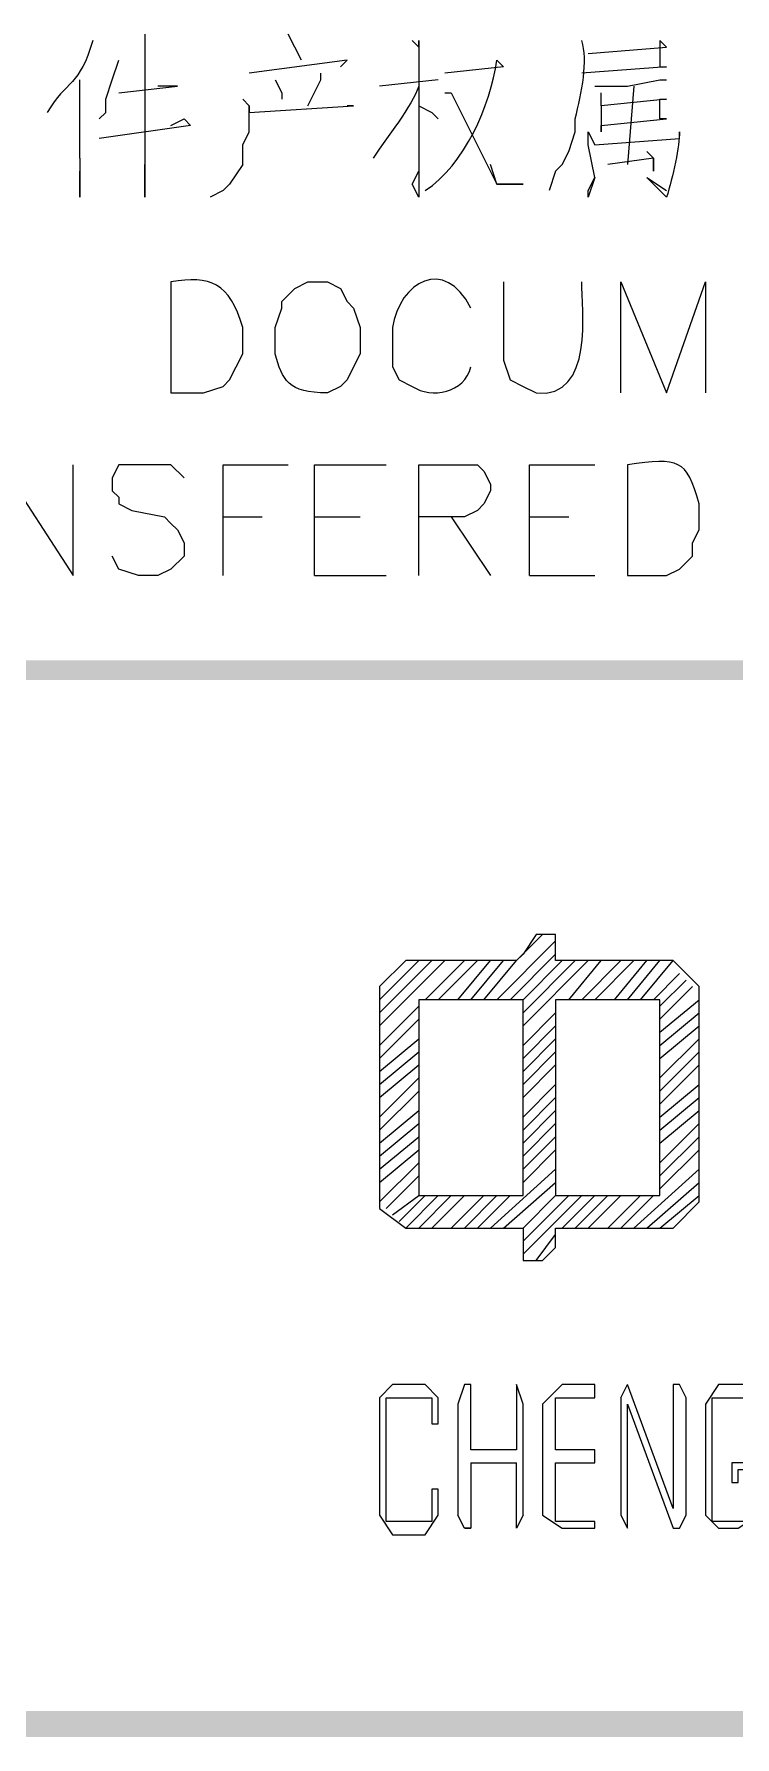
# Model space of a CAD drawing. Header units: millimetres. Extents: x 0 to 825, y 0 to 1167.
# Drawn here: x 597.02 to 616.37, y 52.7 to 99.68 of the extents above; entities that cross this region are included whole.
import ezdxf

# ---------------------------------------------------------------- set-up
doc = ezdxf.new("R2010")
doc.units = ezdxf.units.MM
doc.layers.add('1', color=7, linetype='Continuous')

msp = doc.modelspace()

# ---------------------------------------------------------------- hatches: boundary and pattern name
h = msp.add_hatch(color=0)
h.dxf.hatch_style = 2
h.paths.add_polyline_path([(560.841732, 82.401732), (560.841732, 81.861732), (810.501732, 82.401732)])
h = msp.add_hatch(color=0)
h.dxf.hatch_style = 2
h.paths.add_polyline_path([(560.841732, 81.861732), (810.501732, 82.401732), (810.501732, 81.861732)])
h = msp.add_hatch(color=0)
h.dxf.hatch_style = 2
h.paths.add_polyline_path([(713.301732, 52.701732), (713.301732, 53.421732), (560.841732, 52.701732)])
h = msp.add_hatch(color=0)
h.dxf.hatch_style = 2
h.paths.add_polyline_path([(713.301732, 53.421732), (560.841732, 52.701732), (560.841732, 53.421732)])

# ---------------------------------------------------------------- linework, layer by layer
at = {"layer": '1', "color": 0, "lineweight": 9}
for points in [[(600.081732, 99.681732), (600.081732, 99.501732)], [(598.281732, 96.261732), (598.281732, 98.421732)], [(608.181732, 98.421732), (606.561732, 98.241732)], [(613.581732, 98.241732), (613.401732, 96.081732)], [(612.681732, 97.701732), (612.681732, 98.061732)], [(611.421732, 95.901732), (611.241732, 95.361732)], [(613.221732, 89.781732), (613.221732, 92.841732), (614.481732, 89.781732), (615.561732, 92.841732), (615.561732, 89.781732)], [(596.121732, 84.741732), (596.121732, 87.801732), (598.101732, 84.741732), (598.101732, 87.801732)], [(601.161732, 87.441732), (600.801732, 87.801732), (600.441732, 87.801732), (599.901732, 87.801732), (599.361732, 87.801732), (599.181732, 87.441732), (599.181732, 87.081732), (599.361732, 86.901732), (599.361732, 86.721732), (599.721732, 86.541732), (600.621732, 86.361732), (600.801732, 86.181732), (600.981732, 86.001732), (601.161732, 85.641732), (601.161732, 85.281732), (600.801732, 84.921732), (600.441732, 84.741732), (599.901732, 84.741732), (599.361732, 84.921732), (599.181732, 85.281732)], [(602.241732, 84.741732), (602.241732, 87.801732), (604.041732, 87.801732)], [(604.761732, 84.741732), (604.761732, 87.801732), (606.741732, 87.801732)], [(607.641732, 84.741732), (607.641732, 87.801732), (608.901732, 87.801732), (609.261732, 87.801732), (609.441732, 87.621732), (609.621732, 87.261732), (609.621732, 87.081732), (609.441732, 86.721732), (609.261732, 86.541732), (608.901732, 86.361732), (607.641732, 86.361732)], [(610.701732, 84.741732), (610.701732, 87.801732), (612.501732, 87.801732)], [(602.241732, 86.361732), (603.321732, 86.361732)], [(604.761732, 86.361732), (606.021732, 86.361732)], [(608.541732, 86.361732), (609.621732, 84.741732)], [(610.701732, 86.361732), (611.781732, 86.361732)], [(604.761732, 84.741732), (606.741732, 84.741732)], [(610.701732, 84.741732), (612.501732, 84.741732)], [(610.341732, 74.121732), (611.061732, 74.841732)], [(609.801732, 73.041732), (611.421732, 74.661732)], [(610.161732, 73.041732), (611.421732, 74.301732)], [(606.561732, 73.041732), (607.641732, 74.121732)], [(606.561732, 72.681732), (608.001732, 74.121732)], [(606.561732, 72.321732), (608.361732, 74.121732)], [(607.821732, 73.041732), (608.901732, 74.121732)], [(608.181732, 73.041732), (609.261732, 74.121732)], [(608.721732, 73.041732), (609.621732, 74.121732)], [(609.081732, 73.041732), (609.981732, 74.121732)], [(609.441732, 73.041732), (610.341732, 74.121732)], [(610.521732, 73.041732), (611.601732, 74.121732)], [(610.521732, 72.681732), (611.961732, 74.121732)], [(610.521732, 72.321732), (612.321732, 74.121732)], [(611.781732, 73.041732), (612.681732, 74.121732)], [(612.141732, 73.041732), (613.221732, 74.121732)], [(612.501732, 73.041732), (613.581732, 74.121732)], [(613.041732, 73.041732), (613.941732, 74.121732)], [(613.401732, 73.041732), (614.301732, 74.121732)], [(613.761732, 73.041732), (614.661732, 74.121732)], [(614.121732, 73.041732), (614.841732, 73.761732)], [(614.301732, 72.861732), (615.021732, 73.581732)], [(614.301732, 72.501732), (615.201732, 73.401732)], [(606.561732, 71.781732), (607.641732, 72.861732)], [(614.301732, 72.141732), (615.381732, 73.041732)], [(606.561732, 71.421732), (607.641732, 72.501732)], [(610.521732, 71.781732), (611.421732, 72.681732)], [(614.301732, 71.781732), (615.381732, 72.681732)], [(606.561732, 71.061732), (607.641732, 71.961732)], [(610.521732, 71.421732), (611.421732, 72.321732)], [(610.521732, 71.061732), (611.421732, 71.961732)], [(614.301732, 71.421732), (615.381732, 72.321732)], [(614.301732, 70.881732), (615.381732, 71.961732)], [(606.561732, 70.701732), (607.641732, 71.601732)], [(610.521732, 70.701732), (611.421732, 71.601732)], [(614.301732, 70.521732), (615.381732, 71.601732)], [(606.561732, 70.341732), (607.641732, 71.241732)], [(610.521732, 70.341732), (611.421732, 71.241732)], [(614.301732, 70.161732), (615.381732, 71.241732)], [(606.561732, 69.801732), (607.641732, 70.881732)], [(606.561732, 69.441732), (607.641732, 70.521732)], [(610.521732, 69.801732), (611.421732, 70.701732)], [(614.301732, 69.801732), (615.381732, 70.701732)], [(610.521732, 69.441732), (611.421732, 70.341732)], [(614.301732, 69.441732), (615.381732, 70.341732)], [(606.561732, 69.081732), (607.641732, 69.981732)], [(606.561732, 68.721732), (607.641732, 69.621732)], [(610.521732, 69.081732), (611.421732, 69.981732)], [(610.521732, 68.721732), (611.421732, 69.621732)], [(614.301732, 69.081732), (615.381732, 69.981732)], [(614.301732, 68.541732), (615.381732, 69.621732)], [(606.561732, 68.361732), (607.641732, 69.261732)], [(610.521732, 68.361732), (611.421732, 69.261732)], [(614.301732, 68.181732), (615.381732, 69.261732)], [(606.561732, 68.001732), (607.641732, 68.901732)], [(610.521732, 68.001732), (611.421732, 68.901732)], [(614.301732, 67.821732), (615.381732, 68.901732)], [(606.561732, 67.461732), (607.641732, 68.541732)], [(606.741732, 67.281732), (607.641732, 68.181732)], [(609.621732, 66.741732), (611.421732, 68.361732)], [(613.581732, 66.741732), (615.381732, 68.361732)], [(609.981732, 66.741732), (611.421732, 68.001732)], [(613.941732, 66.741732), (615.381732, 68.001732)], [(606.921732, 67.101732), (607.641732, 67.641732)], [(607.101732, 66.921732), (607.821732, 67.641732)], [(607.281732, 66.741732), (608.181732, 67.641732)], [(607.641732, 66.741732), (608.541732, 67.641732)], [(608.001732, 66.741732), (608.901732, 67.641732)], [(608.541732, 66.741732), (609.441732, 67.641732)], [(608.901732, 66.741732), (609.801732, 67.641732)], [(609.261732, 66.741732), (610.161732, 67.641732)], [(610.521732, 66.741732), (611.421732, 67.641732)], [(610.521732, 66.381732), (611.781732, 67.641732)], [(610.521732, 66.021732), (612.141732, 67.641732)], [(611.601732, 66.741732), (612.501732, 67.641732)], [(611.961732, 66.741732), (612.861732, 67.641732)], [(612.321732, 66.741732), (613.221732, 67.641732)], [(612.861732, 66.741732), (613.761732, 67.641732)], [(613.221732, 66.741732), (614.121732, 67.641732)], [(614.301732, 66.741732), (615.381732, 67.641732)], [(610.881732, 65.841732), (611.421732, 66.561732)], [(613.221732, 62.061732), (613.401732, 62.421732)], [(609.081732, 60.261732), (610.341732, 60.261732)], [(608.901732, 58.461732), (609.081732, 58.461732)], [(610.341732, 58.461732), (610.341732, 58.461732)]]:
    msp.add_lwpolyline(points, dxfattribs=at)
at = {"layer": '1', "color": 0, "lineweight": 5}
for points in [[(604.401732, 98.961732), (604.221732, 99.321732), (604.041732, 99.681732)], [(600.081732, 99.501732), (600.081732, 99.501732), (600.081732, 95.181732), (600.081732, 95.541732), (600.081732, 96.081732)], [(607.461732, 99.501732), (607.641732, 99.321732), (607.641732, 99.501732), (607.641732, 95.181732), (607.461732, 95.541732), (607.641732, 95.901732)], [(612.321732, 99.141732), (614.481732, 99.321732), (614.301732, 99.501732), (614.301732, 98.781732), (614.481732, 98.781732), (612.141732, 98.601732)], [(598.821732, 97.341732), (599.001732, 97.521732), (599.001732, 97.881732), (599.181732, 98.421732), (599.361732, 98.961732)], [(605.481732, 98.781732), (605.661732, 98.961732), (605.661732, 98.961732), (602.961732, 98.601732)], [(599.361732, 98.061732), (600.981732, 98.241732), (600.801732, 98.241732), (600.441732, 98.241732)], [(603.681732, 98.421732), (603.861732, 98.061732), (603.861732, 97.881732)], [(604.581732, 97.701732), (604.941732, 98.421732), (604.941732, 98.601732)], [(612.501732, 98.241732), (612.861732, 98.241732), (613.401732, 98.241732), (614.301732, 98.421732), (614.481732, 98.421732)], [(602.781732, 96.081732), (602.781732, 96.621732), (602.961732, 96.981732), (602.961732, 97.701732), (602.781732, 97.881732), (602.961732, 97.701732), (602.961732, 97.521732), (605.841732, 97.701732), (605.661732, 97.701732)], [(608.361732, 98.061732), (608.541732, 98.061732), (609.801732, 95.541732), (610.521732, 95.541732), (609.801732, 95.541732), (609.621732, 96.081732)], [(614.301732, 97.881732), (614.481732, 97.881732), (612.681732, 97.701732), (612.681732, 96.981732), (612.681732, 97.161732), (614.481732, 97.341732), (614.301732, 97.341732), (614.301732, 97.881732)], [(600.801732, 97.161732), (601.161732, 97.341732), (601.341732, 97.161732), (598.821732, 96.801732)], [(607.641732, 97.701732), (608.001732, 97.521732), (608.181732, 97.341732)], [(614.121732, 96.261732), (614.121732, 95.901732), (614.121732, 96.261732), (613.941732, 96.441732), (614.121732, 96.261732), (612.861732, 96.081732)], [(598.281732, 96.261732), (598.281732, 95.181732), (598.281732, 95.541732), (598.281732, 95.901732)], [(602.781732, 96.081732), (602.421732, 95.541732), (602.241732, 95.361732), (601.881732, 95.181732)], [(615.381732, 67.461732), (615.381732, 73.401732), (614.661732, 74.121732), (611.421732, 74.121732), (611.421732, 74.841732), (610.881732, 74.841732), (610.521732, 74.301732), (610.341732, 74.121732), (607.281732, 74.121732), (606.561732, 73.401732), (606.561732, 67.281732), (607.281732, 66.741732), (610.521732, 66.741732), (610.521732, 65.841732), (611.061732, 65.841732), (611.421732, 66.201732), (611.421732, 66.741732), (614.661732, 66.741732), (615.381732, 67.461732)], [(607.641732, 67.641732), (610.521732, 67.641732), (610.521732, 73.041732), (607.641732, 73.041732), (607.641732, 67.641732)], [(611.421732, 67.641732), (614.301732, 67.641732), (614.301732, 73.041732), (611.421732, 73.041732), (611.421732, 67.641732)], [(610.521732, 67.641732), (610.521732, 67.641732)], [(614.301732, 67.641732), (614.301732, 67.641732)], [(608.181732, 58.821732), (608.181732, 59.541732), (608.001732, 59.541732), (608.001732, 58.641732), (606.741732, 58.641732), (606.741732, 62.061732), (608.001732, 62.061732), (608.001732, 61.341732), (608.181732, 61.341732), (608.181732, 62.061732), (607.821732, 62.421732), (606.921732, 62.421732), (606.561732, 62.061732), (606.561732, 58.821732), (606.921732, 58.281732), (607.821732, 58.281732), (608.181732, 58.821732)], [(610.521732, 58.821732), (610.521732, 61.881732), (610.341732, 62.421732), (610.341732, 62.421732), (610.341732, 60.621732), (609.081732, 60.621732), (609.081732, 62.421732), (608.901732, 62.421732), (608.721732, 61.881732), (608.721732, 58.821732)], [(612.501732, 58.641732), (611.421732, 58.641732), (611.421732, 60.261732), (612.501732, 60.261732), (612.501732, 60.621732), (611.421732, 60.621732), (611.421732, 62.061732), (612.501732, 62.061732), (612.501732, 62.241732), (612.501732, 62.421732), (611.601732, 62.421732), (611.061732, 61.881732), (611.061732, 58.821732), (611.601732, 58.461732), (612.501732, 58.461732), (612.501732, 58.461732), (612.501732, 58.641732)], [(613.221732, 62.061732), (613.221732, 58.821732), (613.401732, 58.461732), (613.401732, 58.461732), (613.401732, 61.881732), (614.661732, 58.461732), (614.841732, 58.461732), (615.021732, 58.821732), (615.021732, 62.061732), (614.841732, 62.421732), (614.661732, 62.421732), (614.661732, 59.001732), (613.401732, 62.421732), (613.401732, 62.421732)], [(617.001732, 58.821732), (617.001732, 60.261732), (616.281732, 60.261732), (616.281732, 59.721732), (616.461732, 59.721732), (616.461732, 60.081732), (616.641732, 60.081732), (616.641732, 58.641732), (615.741732, 58.641732), (615.741732, 62.061732), (616.641732, 62.061732), (616.641732, 61.341732), (617.001732, 61.341732), (617.001732, 62.061732), (616.641732, 62.421732), (615.921732, 62.421732), (615.561732, 61.881732), (615.561732, 58.821732), (615.921732, 58.461732), (616.461732, 58.461732), (617.001732, 58.821732)], [(609.081732, 60.261732), (609.081732, 58.461732), (608.901732, 58.461732), (608.721732, 58.821732)], [(610.521732, 58.821732), (610.341732, 58.461732), (610.341732, 58.461732), (610.341732, 60.261732)]]:
    msp.add_lwpolyline(points, dxfattribs=at)
for points in [[(598.641732, 99.501732), (598.281732, 98.241732), (597.921732, 98.421732), (597.381732, 97.521732)], [(607.641732, 98.241732), (607.461732, 97.701732), (606.741732, 96.801732), (606.381732, 96.261732)]]:
    msp.add_open_spline(points, degree=3, dxfattribs=at)
for points, knots in [([(611.421732, 95.901732), (611.421732, 95.901732), (611.601732, 96.081732), (611.601732, 96.081732), (611.601732, 96.081732), (611.781732, 96.441732), (611.781732, 96.441732), (611.781732, 96.441732), (611.961732, 96.981732), (611.961732, 96.981732), (611.961732, 96.981732), (611.961732, 97.341732), (611.961732, 97.341732), (612.141732, 98.061732), (612.321732, 98.961732), (612.141732, 99.501732)], [0, 0, 0, 0, 1, 1, 1, 2, 2, 2, 3, 3, 3, 4, 4, 4, 5, 5, 5, 5]), ([(607.821732, 95.361732), (608.901732, 96.081732), (609.621732, 97.701732), (609.801732, 98.961732), (609.801732, 98.961732), (609.981732, 98.781732), (609.981732, 98.781732), (609.981732, 98.781732), (608.361732, 98.601732), (608.361732, 98.601732)], [0, 0, 0, 0, 1, 1, 1, 2, 2, 2, 3, 3, 3, 3]), ([(612.501732, 95.721732), (612.501732, 95.721732), (612.321732, 95.181732), (612.321732, 95.181732), (612.321732, 95.181732), (612.321732, 95.361732), (612.321732, 95.361732), (612.321732, 95.361732), (612.501732, 95.721732), (612.501732, 95.721732), (612.501732, 95.721732), (612.321732, 96.621732), (612.321732, 96.621732), (612.321732, 96.621732), (612.321732, 96.981732), (612.321732, 96.981732), (612.321732, 96.981732), (612.501732, 96.621732), (612.501732, 96.621732), (612.501732, 96.621732), (614.841732, 96.801732), (614.841732, 96.801732), (614.841732, 96.801732), (614.841732, 96.981732), (614.841732, 96.981732), (614.841732, 96.621732), (614.661732, 95.721732), (614.481732, 95.181732), (614.481732, 95.181732), (613.941732, 95.721732), (613.941732, 95.721732), (613.941732, 95.721732), (614.481732, 95.361732), (614.481732, 95.361732)], [0, 0, 0, 0, 1, 1, 1, 2, 2, 2, 3, 3, 3, 4, 4, 4, 5, 5, 5, 6, 6, 6, 7, 7, 7, 8, 8, 8, 9, 9, 9, 10, 10, 10, 11, 11, 11, 11])]:
    msp.add_open_spline(points, degree=3, knots=knots, dxfattribs=at)
at = {"layer": '1', "color": 0, "lineweight": 9}
for points, knots in [([(609.081732, 92.121732), (608.361732, 93.561732), (607.101732, 92.841732), (606.921732, 91.581732), (606.921732, 91.581732), (606.921732, 90.861732), (606.921732, 90.861732), (606.921732, 90.861732), (606.921732, 90.501732), (606.921732, 90.501732), (606.921732, 90.501732), (607.101732, 90.141732), (607.101732, 90.141732), (607.101732, 90.141732), (607.461732, 89.961732), (607.461732, 89.961732), (608.001732, 89.601732), (608.901732, 89.781732), (609.081732, 90.501732)], [0, 0, 0, 0, 1, 1, 1, 2, 2, 2, 3, 3, 3, 4, 4, 4, 5, 5, 5, 6, 6, 6, 6]), ([(600.801732, 89.781732), (600.801732, 89.781732), (600.801732, 92.841732), (600.801732, 92.841732), (601.881732, 93.021732), (602.421732, 92.841732), (602.781732, 91.581732), (602.781732, 91.581732), (602.781732, 90.861732), (602.781732, 90.861732), (602.781732, 90.861732), (602.601732, 90.501732), (602.601732, 90.501732), (602.601732, 90.501732), (602.421732, 90.141732), (602.421732, 90.141732), (602.421732, 90.141732), (602.241732, 89.961732), (602.241732, 89.961732), (602.241732, 89.961732), (601.701732, 89.781732), (601.701732, 89.781732), (601.701732, 89.781732), (600.801732, 89.781732), (600.801732, 89.781732)], [0, 0, 0, 0, 1, 1, 1, 2, 2, 2, 3, 3, 3, 4, 4, 4, 5, 5, 5, 6, 6, 6, 7, 7, 7, 8, 8, 8, 8]), ([(604.581732, 92.841732), (604.581732, 92.841732), (604.221732, 92.661732), (604.221732, 92.661732), (604.221732, 92.661732), (603.861732, 92.301732), (603.861732, 92.301732), (603.861732, 92.301732), (603.861732, 92.121732), (603.861732, 92.121732), (603.861732, 92.121732), (603.681732, 91.581732), (603.681732, 91.581732), (603.681732, 91.581732), (603.681732, 90.861732), (603.681732, 90.861732), (603.861732, 90.141732), (604.041732, 89.781732), (605.121732, 89.781732), (605.121732, 89.781732), (605.481732, 89.961732), (605.481732, 89.961732), (605.481732, 89.961732), (605.661732, 90.141732), (605.661732, 90.141732), (605.661732, 90.141732), (605.841732, 90.501732), (605.841732, 90.501732), (605.841732, 90.501732), (606.021732, 90.861732), (606.021732, 90.861732), (606.021732, 90.861732), (606.021732, 91.581732), (606.021732, 91.581732), (606.021732, 91.581732), (605.841732, 92.121732), (605.841732, 92.121732), (605.841732, 92.121732), (605.661732, 92.301732), (605.661732, 92.301732), (605.661732, 92.301732), (605.481732, 92.661732), (605.481732, 92.661732), (605.481732, 92.661732), (605.121732, 92.841732), (605.121732, 92.841732), (605.121732, 92.841732), (604.581732, 92.841732), (604.581732, 92.841732)], [0, 0, 0, 0, 1, 1, 1, 2, 2, 2, 3, 3, 3, 4, 4, 4, 5, 5, 5, 6, 6, 6, 7, 7, 7, 8, 8, 8, 9, 9, 9, 10, 10, 10, 11, 11, 11, 12, 12, 12, 13, 13, 13, 14, 14, 14, 15, 15, 15, 16, 16, 16, 16]), ([(609.981732, 92.841732), (609.981732, 92.841732), (609.981732, 90.681732), (609.981732, 90.681732), (609.981732, 90.681732), (610.161732, 90.141732), (610.161732, 90.141732), (610.161732, 90.141732), (610.521732, 89.961732), (610.521732, 89.961732), (610.521732, 89.961732), (610.881732, 89.781732), (610.881732, 89.781732), (612.501732, 89.601732), (612.141732, 92.121732), (612.141732, 92.841732)], [0, 0, 0, 0, 1, 1, 1, 2, 2, 2, 3, 3, 3, 4, 4, 4, 5, 5, 5, 5]), ([(613.401732, 84.741732), (613.401732, 84.741732), (613.401732, 87.801732), (613.401732, 87.801732), (614.841732, 87.981732), (615.021732, 87.981732), (615.381732, 86.721732), (615.381732, 86.721732), (615.381732, 86.001732), (615.381732, 86.001732), (615.381732, 86.001732), (615.201732, 85.641732), (615.201732, 85.641732), (615.201732, 85.641732), (615.201732, 85.281732), (615.201732, 85.281732), (615.201732, 85.281732), (614.841732, 84.921732), (614.841732, 84.921732), (614.841732, 84.921732), (614.481732, 84.741732), (614.481732, 84.741732), (614.481732, 84.741732), (613.401732, 84.741732), (613.401732, 84.741732)], [0, 0, 0, 0, 1, 1, 1, 2, 2, 2, 3, 3, 3, 4, 4, 4, 5, 5, 5, 6, 6, 6, 7, 7, 7, 8, 8, 8, 8]), ([(582.081732, 67.641732), (582.081732, 67.641732), (580.281732, 65.301732), (580.281732, 65.301732), (580.281732, 65.301732), (580.101732, 65.301732), (580.101732, 65.301732), (580.101732, 65.301732), (579.921732, 65.301732), (579.921732, 65.301732), (579.921732, 65.301732), (579.201732, 65.301732), (579.201732, 65.301732), (579.201732, 65.301732), (579.201732, 65.301732), (579.201732, 65.301732), (579.201732, 65.301732), (578.841732, 65.301732), (578.841732, 65.301732), (578.841732, 65.301732), (578.841732, 65.481732), (578.841732, 65.481732), (578.841732, 65.481732), (578.661732, 65.481732), (578.661732, 65.481732), (578.661732, 65.481732), (578.661732, 65.481732), (578.661732, 65.481732), (578.661732, 65.481732), (578.481732, 65.481732), (578.481732, 65.481732), (578.481732, 65.481732), (578.481732, 65.481732), (578.481732, 65.481732), (578.481732, 65.481732), (578.301732, 65.481732), (578.301732, 65.481732), (578.301732, 65.481732), (578.301732, 65.661732), (578.301732, 65.661732), (578.301732, 65.661732), (580.641732, 68.541732), (580.641732, 68.541732), (584.061732, 70.341732), (589.641732, 72.501732), (593.601732, 71.241732), (597.201732, 70.161732), (595.401732, 66.921732), (593.601732, 64.941732), (590.901732, 61.521732), (585.141732, 58.101732), (580.641732, 57.741732), (580.641732, 57.741732), (579.201732, 57.561732), (579.201732, 57.561732), (579.201732, 57.561732), (578.121732, 57.741732), (578.121732, 57.741732), (578.121732, 57.741732), (577.581732, 57.741732), (577.581732, 57.741732), (577.581732, 57.741732), (576.861732, 57.921732), (576.861732, 57.921732), (575.421732, 58.101732), (574.521732, 58.821732), (573.261732, 59.541732), (573.261732, 59.541732), (575.601732, 62.421732), (575.601732, 62.421732), (575.601732, 62.421732), (575.781732, 62.421732), (575.781732, 62.421732), (575.781732, 62.421732), (575.781732, 62.421732), (575.781732, 62.421732), (575.781732, 62.421732), (575.961732, 62.421732), (575.961732, 62.421732), (575.961732, 62.421732), (576.321732, 62.241732), (576.321732, 62.241732), (576.321732, 62.241732), (576.501732, 62.241732), (576.501732, 62.241732), (576.501732, 62.241732), (576.681732, 62.241732), (576.681732, 62.241732), (577.041732, 62.241732), (577.401732, 62.061732), (577.761732, 62.061732), (577.761732, 62.061732), (576.861732, 60.981732), (576.861732, 60.981732), (587.301732, 55.761732), (602.781732, 75.561732), (582.081732, 67.641732)], [0, 0, 0, 0, 1, 1, 1, 2, 2, 2, 3, 3, 3, 4, 4, 4, 5, 5, 5, 6, 6, 6, 7, 7, 7, 8, 8, 8, 9, 9, 9, 10, 10, 10, 11, 11, 11, 12, 12, 12, 13, 13, 13, 14, 14, 14, 15, 15, 15, 16, 16, 16, 17, 17, 17, 18, 18, 18, 19, 19, 19, 20, 20, 20, 21, 21, 21, 22, 22, 22, 23, 23, 23, 24, 24, 24, 25, 25, 25, 26, 26, 26, 27, 27, 27, 28, 28, 28, 29, 29, 29, 30, 30, 30, 31, 31, 31, 32, 32, 32, 32])]:
    msp.add_open_spline(points, degree=3, knots=knots, dxfattribs=at)

doc.saveas('drawing.dxf')
